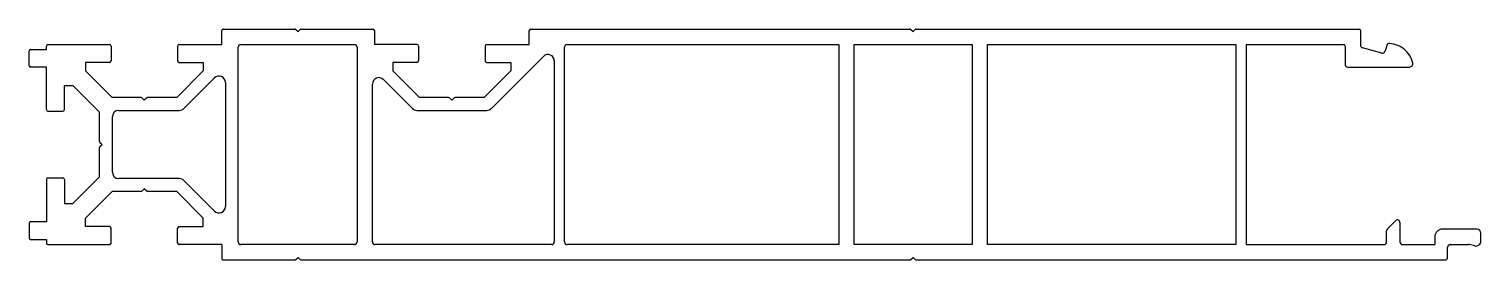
# Model space of a CAD drawing. Extents: x 2594 to 2877, y 1890 to 1935.
import ezdxf

# ---------------------------------------------------------------- set-up
doc = ezdxf.new("R2010")
doc.units = 0
doc.layers.get('0').update_dxf_attribs({"linetype": 'CONTINUOUS'})

msp = doc.modelspace()

# ---------------------------------------------------------------- linework, layer by layer
for p, q in [((2631.5, 1931.51), (2631.5, 1934.21)), ((2631.8, 1934.51), (2645.78, 1934.51)), ((2645.99, 1934.42), (2646.4, 1934.01)), ((2646.82, 1934.42), (2646.4, 1934.01)), ((2647.03, 1934.51), (2661, 1934.51)), ((2661.3, 1934.21), (2661.3, 1931.51)), ((2691.5, 1931.51), (2691.5, 1934.21)), ((2691.8, 1934.51), (2765.78, 1934.51)), ((2765.99, 1934.42), (2766.4, 1934.01)), ((2766.82, 1934.42), (2766.4, 1934.01)), ((2767.03, 1934.51), (2853.4, 1934.51)), ((2853.7, 1934.21), (2853.7, 1931.35)), ((2593.9, 1927.41), (2593.9, 1930.21)), ((2594.2, 1930.51), (2597.3, 1930.51)), ((2597.3, 1930.51), (2597.3, 1931.21)), ((2597.6, 1931.51), (2609.6, 1931.51)), ((2609.9, 1931.21), (2609.9, 1928.31)), ((2622.9, 1931.21), (2622.9, 1928.31)), ((2623.2, 1931.51), (2631.5, 1931.51)), ((2634.71, 1893.01), (2634.71, 1931.01)), ((2635.21, 1931.51), (2657.4, 1931.51)), ((2657.9, 1931.01), (2657.9, 1893.01)), ((2669.6, 1931.51), (2661.3, 1931.51)), ((2669.9, 1931.21), (2669.9, 1928.31)), ((2682.9, 1931.21), (2682.9, 1928.31)), ((2683.2, 1931.51), (2691.5, 1931.51)), ((2698.4, 1893.01), (2698.4, 1931.01)), ((2698.9, 1931.51), (2751.9, 1931.51)), ((2751.9, 1931.51), (2751.9, 1892.51)), ((2754.9, 1892.51), (2754.9, 1931.51)), ((2754.9, 1931.51), (2777.9, 1931.51)), ((2777.9, 1931.51), (2777.9, 1892.51)), ((2780.9, 1892.51), (2780.9, 1931.51)), ((2780.9, 1931.51), (2829.4, 1931.51)), ((2829.4, 1931.51), (2829.4, 1892.51)), ((2831.4, 1931.51), (2831.4, 1892.51)), ((2831.4, 1931.51), (2850.4, 1931.51)), ((2850.7, 1931.21), (2850.7, 1927.61)), ((2857.89, 1929.84), (2854.07, 1930.86)), ((2858.81, 1931.34), (2858.51, 1930.2)), ((2597.3, 1927.11), (2594.2, 1927.11)), ((2597.3, 1918.81), (2597.3, 1927.11)), ((2604.9, 1928.01), (2604.9, 1926.35)), ((2609.6, 1928.01), (2604.9, 1928.01)), ((2623.2, 1928.01), (2627.9, 1928.01)), ((2627.9, 1928.01), (2627.9, 1926.35)), ((2664.9, 1928.01), (2664.9, 1926.35)), ((2669.6, 1928.01), (2664.9, 1928.01)), ((2683.2, 1928.01), (2687.9, 1928.01)), ((2684.11, 1919.02), (2694.27, 1929.18)), ((2687.9, 1928.01), (2687.9, 1926.35)), ((2696.4, 1928.3), (2696.4, 1893.01)), ((2851.2, 1927.11), (2863.23, 1927.11)), ((2604.9, 1926.35), (2610.1, 1921.15)), ((2627.9, 1926.35), (2622.71, 1921.15)), ((2624.11, 1919.02), (2630.07, 1924.98)), ((2632.21, 1924.1), (2632.21, 1899.93)), ((2660.9, 1893.01), (2660.9, 1923.8)), ((2663.04, 1924.68), (2668.7, 1919.02)), ((2664.9, 1926.35), (2670.1, 1921.15)), ((2687.9, 1926.35), (2682.71, 1921.15)), ((2600.8, 1918.81), (2600.8, 1923.51)), ((2600.8, 1923.51), (2602.47, 1923.51)), ((2602.47, 1923.51), (2607.66, 1918.32)), ((2615.78, 1921.15), (2610.1, 1921.15)), ((2615.99, 1921.06), (2616.4, 1920.65)), ((2616.82, 1921.06), (2616.4, 1920.65)), ((2622.71, 1921.15), (2617.03, 1921.15)), ((2675.78, 1921.15), (2670.1, 1921.15)), ((2675.99, 1921.06), (2676.4, 1920.65)), ((2676.82, 1921.06), (2676.4, 1920.65)), ((2682.71, 1921.15), (2677.03, 1921.15)), ((2597.6, 1918.51), (2600.5, 1918.51)), ((2607.66, 1912.64), (2607.66, 1918.32)), ((2611.41, 1918.65), (2623.22, 1918.65)), ((2669.58, 1918.65), (2683.22, 1918.65)), ((2610.16, 1906.62), (2610.16, 1917.4)), ((2607.75, 1912.42), (2608.16, 1912.01)), ((2607.66, 1905.71), (2607.66, 1911.39)), ((2607.75, 1911.6), (2608.16, 1912.01)), ((2597.3, 1905.21), (2597.3, 1896.91)), ((2597.6, 1905.51), (2600.5, 1905.51)), ((2600.8, 1905.21), (2600.8, 1900.51)), ((2602.47, 1900.51), (2607.66, 1905.71)), ((2623.22, 1905.37), (2611.41, 1905.37)), ((2630.07, 1899.04), (2624.11, 1905.01)), ((2604.9, 1897.68), (2610.1, 1902.87)), ((2615.78, 1902.87), (2610.1, 1902.87)), ((2615.99, 1902.96), (2616.4, 1903.37)), ((2616.82, 1902.96), (2616.4, 1903.37)), ((2622.71, 1902.87), (2617.03, 1902.87)), ((2627.9, 1897.68), (2622.71, 1902.87)), ((2600.8, 1900.51), (2602.47, 1900.51)), ((2593.9, 1896.61), (2593.9, 1893.81)), ((2597.3, 1896.91), (2594.2, 1896.91)), ((2604.9, 1896.01), (2604.9, 1897.68)), ((2609.6, 1896.01), (2604.9, 1896.01)), ((2609.9, 1892.81), (2609.9, 1895.71)), ((2622.9, 1892.81), (2622.9, 1895.71)), ((2623.2, 1896.01), (2627.9, 1896.01)), ((2627.9, 1896.01), (2627.9, 1897.68)), ((2858.95, 1895.56), (2860.55, 1897.16)), ((2861.4, 1896.81), (2861.4, 1893.01)), ((2876.4, 1895.51), (2869.7, 1895.51)), ((2594.2, 1893.51), (2597.3, 1893.51)), ((2597.3, 1893.51), (2597.3, 1892.81)), ((2597.6, 1892.51), (2609.6, 1892.51)), ((2631.5, 1892.51), (2623.2, 1892.51)), ((2631.5, 1892.51), (2631.5, 1889.81)), ((2657.4, 1892.51), (2635.21, 1892.51)), ((2695.9, 1892.51), (2661.4, 1892.51)), ((2751.9, 1892.51), (2698.9, 1892.51)), ((2777.9, 1892.51), (2754.9, 1892.51)), ((2829.4, 1892.51), (2780.9, 1892.51)), ((2831.4, 1892.51), (2858.3, 1892.51)), ((2858.8, 1893.01), (2858.8, 1895.21)), ((2861.9, 1892.51), (2868.2, 1892.51)), ((2868.2, 1894.01), (2868.2, 1892.51)), ((2871.2, 1892.51), (2874.7, 1892.51)), ((2875.98, 1892.24), (2874.93, 1892.49)), ((2877.2, 1893.21), (2877.2, 1894.71)), ((2645.99, 1889.6), (2646.4, 1890.01)), ((2646.82, 1889.6), (2646.4, 1890.01)), ((2765.99, 1889.6), (2766.4, 1890.01)), ((2766.82, 1889.6), (2766.4, 1890.01)), ((2870.7, 1890.01), (2870.7, 1892.01)), ((2631.8, 1889.51), (2645.78, 1889.51)), ((2647.03, 1889.51), (2765.78, 1889.51)), ((2767.03, 1889.51), (2870.2, 1889.51))]:
    msp.add_line(p, q)
for centre, radius, start, end in [((2631.8, 1934.21), 0.3, 90, 180), ((2645.78, 1934.21), 0.3, 45, 90), ((2647.03, 1934.21), 0.3, 90, 135), ((2661, 1934.21), 0.3, 0, 90), ((2691.8, 1934.21), 0.3, 90, 180), ((2765.78, 1934.21), 0.3, 45, 90), ((2767.03, 1934.21), 0.3, 90, 135), ((2853.4, 1934.21), 0.3, 0, 90), ((2594.2, 1930.21), 0.3, 90, 180), ((2597.6, 1931.21), 0.3, 90, 180), ((2609.6, 1931.21), 0.3, 0, 90), ((2623.2, 1931.21), 0.3, 90, 180), ((2635.21, 1931.01), 0.5, 90, 180), ((2657.4, 1931.01), 0.5, 0, 90), ((2669.6, 1931.21), 0.3, 0, 90), ((2683.2, 1931.21), 0.3, 90, 180), ((2695.15, 1928.3), 1.25, 0, 135), ((2698.9, 1931.01), 0.5, 90, 180), ((2850.4, 1931.21), 0.3, 0, 90), ((2854.2, 1931.35), 0.5, 180, 255), ((2858.02, 1930.32), 0.5, 255, 345), ((2859.3, 1931.21), 0.5, 86.7122, 165), ((2859.04, 1926.72), 5, 14.2779, 86.7122), ((2594.2, 1927.41), 0.3, 180, 270), ((2609.6, 1928.31), 0.3, 270, 0), ((2623.2, 1928.31), 0.3, 180, 270), ((2669.6, 1928.31), 0.3, 270, 0), ((2683.2, 1928.31), 0.3, 180, 270), ((2851.2, 1927.61), 0.5, 180, 270), ((2863.23, 1927.79), 0.674, 270, 14.2779), ((2630.96, 1924.1), 1.25, 0, 135), ((2662.15, 1923.8), 1.25, 45, 180), ((2615.78, 1920.85), 0.3, 45, 90), ((2617.03, 1920.85), 0.3, 90, 135), ((2675.78, 1920.85), 0.3, 45, 90), ((2677.03, 1920.85), 0.3, 90, 135), ((2597.6, 1918.81), 0.3, 180, 270), ((2600.5, 1918.81), 0.3, 270, 0), ((2611.41, 1917.4), 1.25, 90, 180), ((2623.22, 1919.9), 1.25, 270, 315), ((2669.58, 1919.9), 1.25, 225, 270), ((2683.22, 1919.9), 1.25, 270, 315), ((2607.96, 1912.64), 0.3, 180, 225), ((2607.96, 1911.39), 0.3, 135, 180), ((2611.41, 1906.62), 1.25, 180, 270), ((2597.6, 1905.21), 0.3, 90, 180), ((2600.5, 1905.21), 0.3, 0, 90), ((2623.22, 1904.12), 1.25, 45, 90), ((2615.78, 1903.17), 0.3, 270, 315), ((2617.03, 1903.17), 0.3, 225, 270), ((2630.96, 1899.93), 1.25, 225, 0), ((2594.2, 1896.61), 0.3, 90, 180), ((2609.6, 1895.71), 0.3, 0, 90), ((2623.2, 1895.71), 0.3, 90, 180), ((2859.3, 1895.21), 0.5, 135, 180), ((2860.9, 1896.81), 0.5, 0, 135), ((2869.7, 1894.01), 1.5, 90, 180), ((2876.4, 1894.71), 0.8, 0, 90), ((2594.2, 1893.81), 0.3, 180, 270), ((2597.6, 1892.81), 0.3, 180, 270), ((2609.6, 1892.81), 0.3, 270, 0), ((2623.2, 1892.81), 0.3, 180, 270), ((2635.21, 1893.01), 0.5, 180, 270), ((2657.4, 1893.01), 0.5, 270, 0), ((2661.4, 1893.01), 0.5, 180, 270), ((2695.9, 1893.01), 0.5, 270, 0), ((2698.9, 1893.01), 0.5, 180, 270), ((2858.3, 1893.01), 0.5, 270, 360), ((2861.9, 1893.01), 0.5, 180, 270), ((2871.2, 1892.01), 0.5, 90, 180), ((2874.7, 1891.51), 1, 76.7646, 90), ((2876.2, 1893.21), 1, 256.7646, 360), ((2631.8, 1889.81), 0.3, 180, 270), ((2870.2, 1890.01), 0.5, 270, 360), ((2645.78, 1889.81), 0.3, 270, 315), ((2647.03, 1889.81), 0.3, 225, 270), ((2765.78, 1889.81), 0.3, 270, 315), ((2767.03, 1889.81), 0.3, 225, 270)]:
    msp.add_arc(centre, radius, start, end)

doc.saveas('drawing.dxf')
